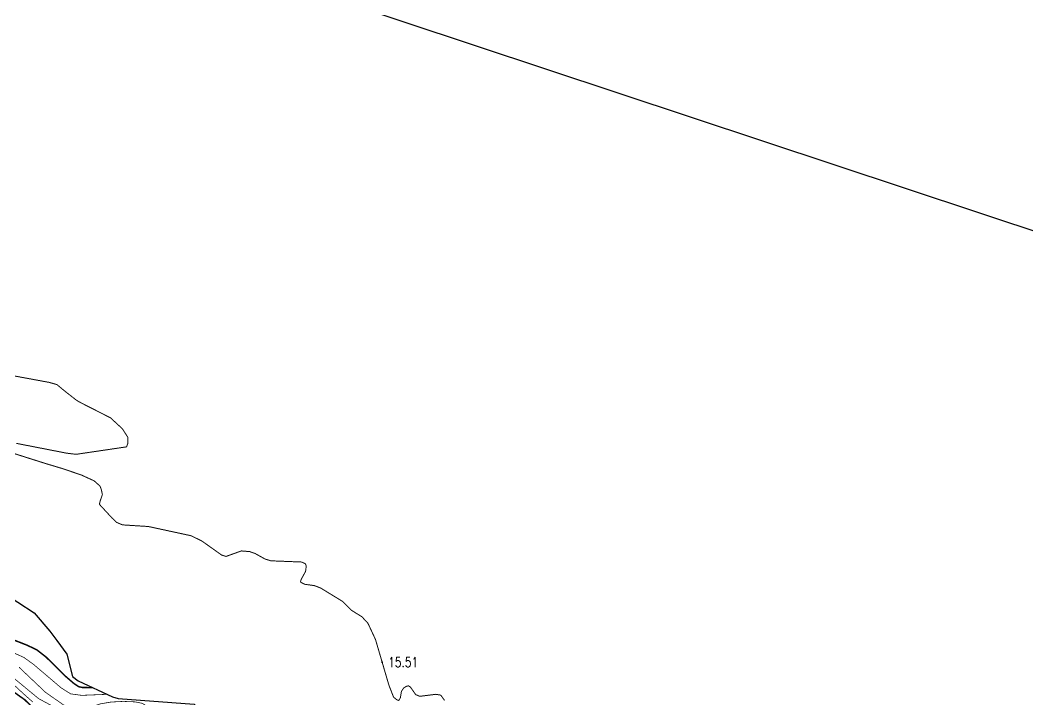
# Model space of a CAD drawing. Extents: x 404846 to 408477, y 3390929 to 3392894.
# Drawn here: x 406529 to 406631.8, y 3392355 to 3392424.3 of the extents above; entities that cross this region are included whole.
import ezdxf
from ezdxf.enums import TextEntityAlignment as Align

# ---------------------------------------------------------------- set-up
doc = ezdxf.new("R2010")
doc.units = 0
doc.header["$LTSCALE"] = 0.5
doc.layers.get('0').update_dxf_attribs({"linetype": 'CONTINUOUS'})
for name, color, linetype in [('DGX', 2, 'CONTINUOUS'), ('DMTZ', 3, 'CONTINUOUS'), ('GCD', 1, 'CONTINUOUS'), ('SXSS', 5, 'CONTINUOUS'), ('作业范围', 7, 'CONTINUOUS')]:
    doc.layers.add(name, color=color, linetype=linetype)
doc.styles.add('HZ', font='rs.shx', dxfattribs={"width": 0.8, "bigfont": 'hztxt.shx'})
doc.linetypes.add('1033B', pattern='A,1,[186,AAA.SHX,S=1,R=0,X=0,Y=0],1', length=2)

# ---------------------------------------------------------------- blocks, each defined once
blk = doc.blocks.new('GC200')
at = {"linetype": 'Continuous', "const_width": 0.2, "flags": 128}
blk.add_lwpolyline([(-0.1, 0, 1), (0.1, 0, 1)], format="xyb", close=True, dxfattribs=at)

msp = doc.modelspace()

# ---------------------------------------------------------------- linework, layer by layer
at = {"layer": 'DGX', "linetype": 'Continuous', "flags": 128}
for points, const_width, elevation in [([(406527.713, 3392361.389), (406529.737, 3392360.595), (406530.73, 3392360.121), (406531.674, 3392359.387), (406533.695, 3392357.394), (406534.533, 3392356.673), (406535.013, 3392356.36), (406535.368, 3392356.281), (406536.429, 3392356.261)], 0.15, 35), ([(406537.886, 3392355.58), (406535.306, 3392355.477), (406534.189, 3392355.627), (406533.216, 3392356.241), (406530.448, 3392358.596), (406529.44, 3392359.333), (406528.184, 3392359.901)], 0.075, 35.5), ([(406557.013, 3392333.031), (406556.28, 3392335.234), (406555.756, 3392336.462), (406555.291, 3392337.201), (406554.518, 3392338.172), (406551.823, 3392341.024), (406550.699, 3392342.228), (406550.099, 3392343.001), (406549.121, 3392345.336), (406548.203, 3392346.981), (406547.328, 3392348.13), (406546.248, 3392348.916), (406544.157, 3392349.955), (406542.84, 3392350.454), (406539.813, 3392351.423), (406535.214, 3392353.117), (406532.668, 3392354.2), (406530.911, 3392355.147), (406527.608, 3392357.882)], 0.075, 36.5), ([(406549.385, 3392347.265), (406547.513, 3392349.427), (406546.251, 3392350.737), (406543.574, 3392352.988), (406542.314, 3392354.132), (406541.502, 3392354.661), (406540.743, 3392354.811), (406539.573, 3392354.86), (406538.297, 3392354.793), (406537.224, 3392354.61), (406535.547, 3392354.032), (406534.725, 3392354.046), (406534.092, 3392354.209), (406533.417, 3392354.53), (406531.621, 3392355.785), (406528.926, 3392358.342)], 0.075, 36), ([(406530.328, 3392354.793), (406529.361, 3392355.649), (406527.722, 3392357.175)], 0.075, 37), ([(406530.2, 3392354.353), (406529.497, 3392355.032), (406527.955, 3392356.13)], 0.15, 37.5)]:
    msp.add_lwpolyline(points, dxfattribs=dict(at, const_width=const_width, elevation=elevation))
at = {"layer": 'DMTZ', "linetype": '1033B', "flags": 128}
for points, elevation in [([(406448.392, 3392332.133), (406448.99, 3392334.232), (406449.766, 3392335.855), (406451.391, 3392337.94), (406451.822, 3392338.591), (406451.949, 3392339.13), (406450.955, 3392341.213), (406450.449, 3392342.691), (406449.847, 3392343.784), (406450.023, 3392344.536), (406451.215, 3392345.76), (406454.035, 3392345.903), (406456.404, 3392345.801), (406458.033, 3392345.952), (406459.116, 3392348.029), (406460.157, 3392348.814), (406463.758, 3392349.304), (406465.385, 3392348.457), (406467.953, 3392346.378), (406468.439, 3392346.274), (406468.982, 3392346.576), (406469.496, 3392348.372), (406469.041, 3392353.697), (406468.679, 3392358.074), (406468.002, 3392362.628), (406466.489, 3392367.995), (406465.568, 3392369.058), (406464.809, 3392374.353), (406465.792, 3392378.125), (406466.877, 3392380.078), (406467.58, 3392380.894), (406471.237, 3392381.81), (406472.197, 3392382.206), (406478.012, 3392382.986), (406482.667, 3392383.018), (406484.77, 3392383.046), (406487.922, 3392380.342), (406489.378, 3392380.126), (406490.932, 3392380.388), (406492.188, 3392381.516), (406493.343, 3392382.014), (406494.068, 3392382.738), (406495.947, 3392383.546), (406498.263, 3392383.901), (406499.9, 3392383.767), (406501.735, 3392383.086), (406502.658, 3392382.388), (406504.334, 3392381.549), (406510.771, 3392376.659), (406515.918, 3392374.34), (406519.366, 3392373.635), (406520.56, 3392373.248), (406521.924, 3392372.458), (406523.801, 3392369.713), (406524.048, 3392368.968), (406527.129, 3392366.056), (406530.461, 3392363.905), (406532.061, 3392362.021)], 28.212), ([(406532.061, 3392362.021), (406532.78, 3392361.087), (406533.794, 3392359.671), (406534.379, 3392357.416), (406534.949, 3392356.953), (406538.44, 3392355.321), (406539.04, 3392355.161), (406546.777, 3392354.576), (406547.171, 3392354.181), (406548.064, 3392350.784), (406550.706, 3392343.747), (406557.742, 3392334.83)], 35.161)]:
    msp.add_lwpolyline(points, dxfattribs=dict(at, elevation=elevation))
at = {"layer": 'SXSS', "linetype": 'Continuous', "const_width": 0.1, "flags": 128}
for points, elevation in [([(406528.37, 3392388.07), (406531.988, 3392387.402), (406532.785, 3392387.175), (406533.663, 3392386.451), (406534.776, 3392385.583), (406535.213, 3392385.328), (406538.251, 3392383.784), (406539.453, 3392382.676), (406540.007, 3392381.819), (406540.025, 3392381.202), (406539.883, 3392380.823), (406534.742, 3392380.063), (406533.77, 3392380.181), (406528.637, 3392381.183)], 15.51), ([(406526.933, 3392380.613), (406531.591, 3392379.136), (406533.408, 3392378.59), (406535.298, 3392377.944), (406536.579, 3392377.357), (406537.172, 3392376.83), (406537.304, 3392376.5), (406537.428, 3392375.965)], 15.51), ([(406572.322, 3392354.959), (406571.924, 3392355.503), (406571.43, 3392355.583), (406569.785, 3392355.378), (406569.371, 3392355.557), (406568.842, 3392356.314), (406568.638, 3392356.452), (406568.423, 3392356.395), (406568.15, 3392356.233), (406567.918, 3392355.885), (406567.818, 3392355.249), (406567.652, 3392354.955), (406567.472, 3392355.011), (406567.116, 3392355.295), (406566.637, 3392356.531), (406565.272, 3392361.181), (406564.502, 3392362.829), (406563.892, 3392363.489), (406562.858, 3392364.132), (406561.96, 3392365.03), (406559.687, 3392366.421), (406559.056, 3392366.666), (406558.051, 3392366.808), (406557.672, 3392366.999), (406557.633, 3392367.109), (406557.688, 3392367.287), (406558.144, 3392368.121), (406558.215, 3392368.66), (406558.121, 3392368.908), (406557.735, 3392369.077), (406554.601, 3392369.2), (406554.001, 3392369.387), (406553.003, 3392369.942), (406552.454, 3392370.137), (406551.598, 3392370.209), (406550.031, 3392369.648), (406549.809, 3392369.717), (406549.586, 3392369.786), (406547.569, 3392371.22), (406546.467, 3392371.758), (406542.122, 3392372.697), (406539.464, 3392372.866), (406538.862, 3392373.127), (406538.411, 3392373.56), (406537.116, 3392374.964), (406537.211, 3392375.349), (406537.428, 3392375.965)], 15.506)]:
    msp.add_lwpolyline(points, dxfattribs=dict(at, elevation=elevation))
at = {"layer": '作业范围'}
msp.add_lwpolyline([(408477.137, 3391790.398), (408067.337, 3390929.379), (404846.358, 3391888.38), (405152.269, 3392894.287)], close=True, dxfattribs=at)

# ---------------------------------------------------------------- block references
at = {"layer": 'GCD', "linetype": 'Continuous'}
ref = msp.add_blockref('GC200', (406565.955, 3392358.856, 15.506), dxfattribs=dict(at, xscale=0.5, yscale=0.5, zscale=0.5))
ref.add_attrib('height', '15.51', dxfattribs={"linetype": 'Continuous', "height": 1, "style": 'HZ', "width": 0.8}).set_placement((406566.555, 3392358.856, 15.506), align=Align.MIDDLE_LEFT)

doc.saveas('drawing.dxf')
